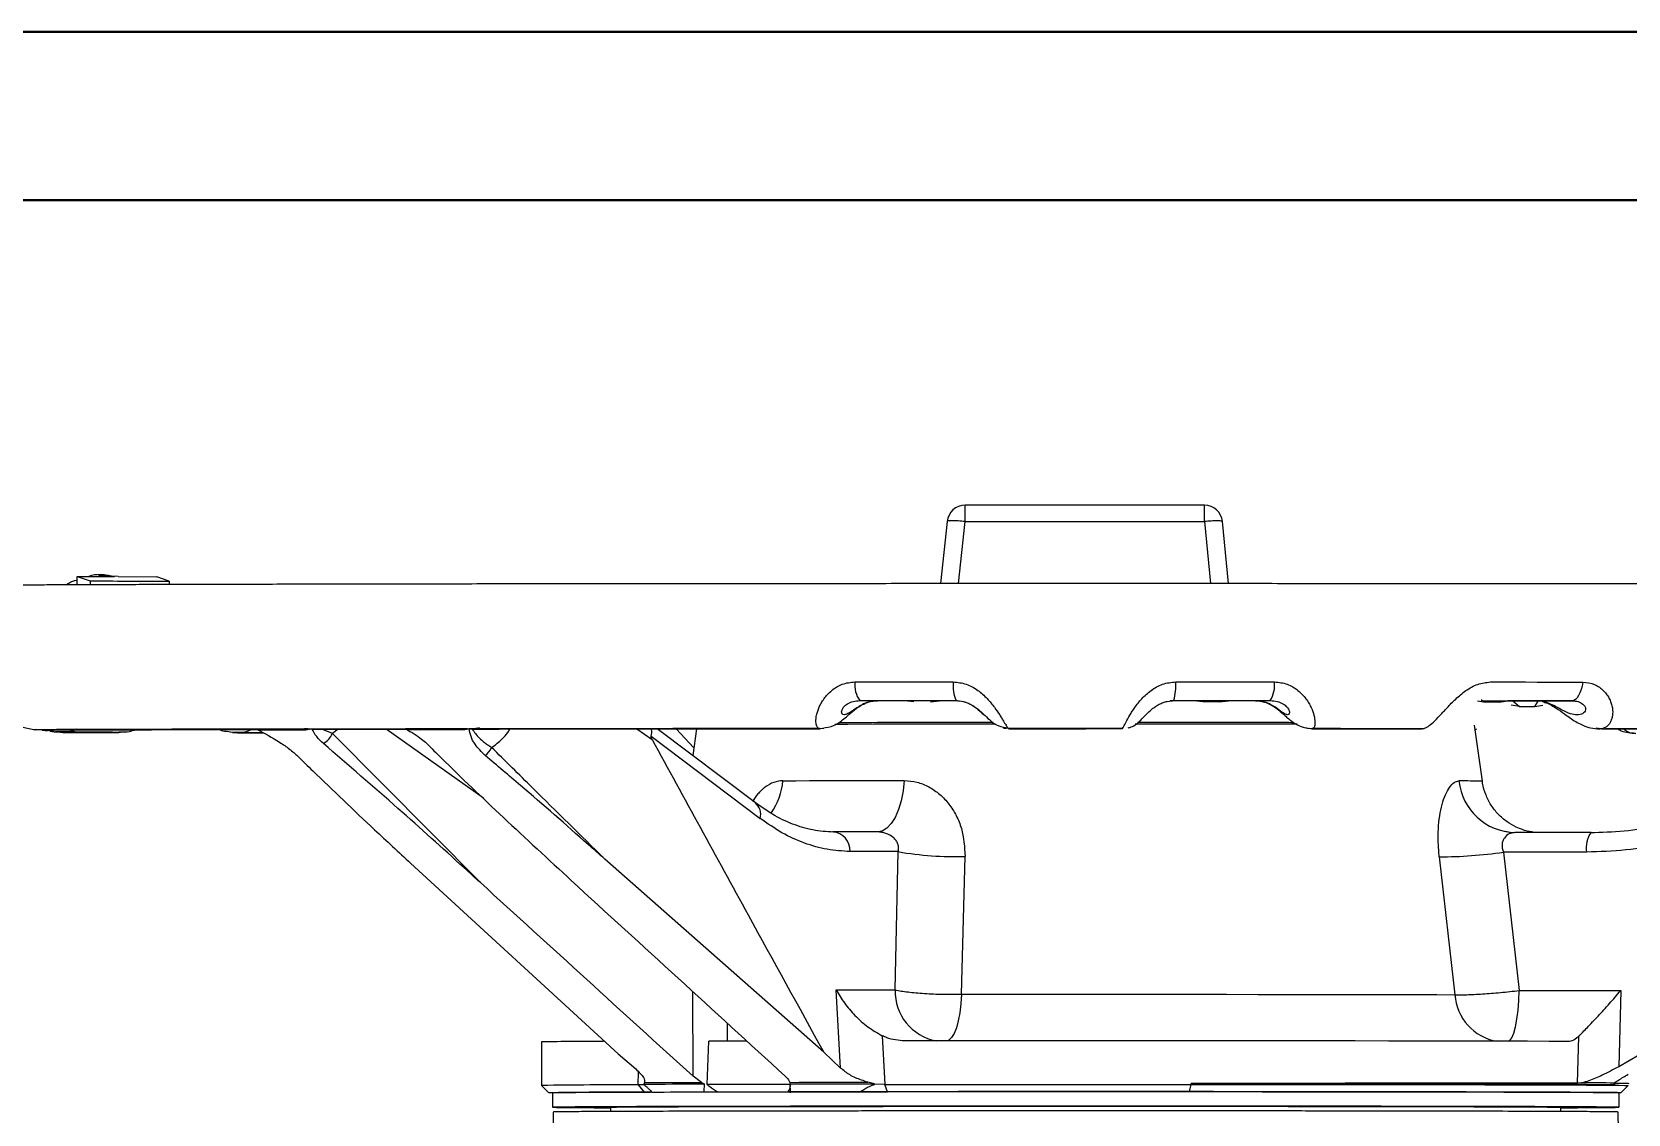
# Model space of a CAD drawing. Header units: millimetres. Extents: x 2223 to 4172, y 741 to 2119.
# Drawn here: x 3426.4 to 3646.4, y 1969.8 to 2119 of the extents above; entities that cross this region are included whole.
import ezdxf

# ---------------------------------------------------------------- set-up
doc = ezdxf.new("R2010")
doc.units = ezdxf.units.MM
doc.layers.add('AM_BOR', color=7, linetype='Continuous', lineweight=50)
doc.layers.add('粗实线', color=7, linetype='Continuous', lineweight=40)

# ---------------------------------------------------------------- blocks, each defined once
blk = doc.blocks.new('rA3')
at = {"layer": '粗实线'}
for p, q in [((753.384, 421.26), (333.384, 421.26)), ((748.384, 416.26), (358.384, 416.26))]:
    blk.add_line(p, q, dxfattribs=at)

msp = doc.modelspace()

# ---------------------------------------------------------------- linework, layer by layer
at = {"color": 7, "linetype": 'Continuous', "lineweight": 25}
for p, q in [((3555.041, 2051.484), (3555.041, 2053.74)), ((3588.016, 2053.74), (3555.041, 2053.74)), ((3588.016, 2051.484), (3588.016, 2053.74)), ((3552.554, 2051.499), (3551.662, 2042.922)), ((3554.15, 2042.922), (3555.041, 2051.484)), ((3555.041, 2051.484), (3588.016, 2051.484)), ((3588.016, 2051.484), (3588.838, 2042.922)), ((3591.326, 2042.922), (3590.504, 2051.479)), ((3432.649, 2043.93), (3434.442, 2043.306)), ((3432.649, 2043.93), (3437.785, 2043.907)), ((3432.649, 2042.753), (3432.649, 2043.93)), ((3438.325, 2043.904), (3435.599, 2044.025)), ((3436.357, 2044.149), (3435.82, 2044.151)), ((3438.325, 2043.904), (3443.654, 2043.884)), ((3445.316, 2043.253), (3443.654, 2043.884)), ((3434.442, 2043.306), (3434.442, 2042.76)), ((3445.316, 2043.253), (3445.316, 2042.793)), ((3540.546, 2026.795), (3553.792, 2026.799)), ((3540.546, 2026.795), (3542.925, 2026.771)), ((3547.99, 2026.617), (3546.751, 2026.768)), ((3550.263, 2026.618), (3551.503, 2026.77)), ((3582.843, 2026.683), (3583.619, 2026.778)), ((3583.795, 2026.8), (3583.256, 2026.776)), ((3583.619, 2026.778), (3583.795, 2026.8)), ((3583.795, 2026.8), (3597.102, 2026.797)), ((3587.805, 2026.619), (3586.56, 2026.771)), ((3590.089, 2026.619), (3587.805, 2026.619)), ((3590.089, 2026.619), (3591.333, 2026.77)), ((3597.102, 2026.797), (3595.105, 2026.773)), ((3626.52, 2026.599), (3625.664, 2026.711)), ((3626.52, 2026.599), (3626.172, 2026.897)), ((3626.218, 2026.781), (3638.679, 2026.77)), ((3628.66, 2026.597), (3626.52, 2026.599)), ((3628.66, 2026.597), (3629.821, 2026.747)), ((3631.426, 2026), (3630.299, 2026.145)), ((3630.546, 2026.747), (3631.426, 2026)), ((3633.543, 2026.002), (3634.016, 2026.733)), ((3633.543, 2026.002), (3634.665, 2026.149)), ((3638.679, 2026.77), (3633.892, 2026.749)), ((3631.426, 2026), (3633.543, 2026.002)), ((3426.669, 2022.818), (3426.864, 2022.789)), ((3426.966, 2022.778), (3426.884, 2022.789)), ((3426.966, 2022.778), (3427.184, 2022.789)), ((3429.139, 2022.532), (3428.563, 2022.658)), ((3428.979, 2022.602), (3429.316, 2022.557)), ((3429.474, 2022.468), (3429.188, 2022.505)), ((3429.387, 2022.478), (3429.188, 2022.505)), ((3429.316, 2022.557), (3429.375, 2022.549)), ((3429.375, 2022.549), (3430.324, 2022.421)), ((3437.605, 2022.438), (3438.404, 2022.478)), ((3438.348, 2022.392), (3439.16, 2022.516)), ((3438.404, 2022.478), (3438.588, 2022.487)), ((3440.245, 2022.681), (3440.898, 2022.781)), ((3453.785, 2022.456), (3453.391, 2022.554)), ((3454.088, 2022.39), (3453.676, 2022.432)), ((3453.779, 2022.422), (3453.676, 2022.432)), ((3454.25, 2022.4), (3454.088, 2022.39)), ((3454.088, 2022.39), (3458.259, 2022.38)), ((3454.668, 2022.399), (3454.25, 2022.4)), ((3454.373, 2022.408), (3454.775, 2022.348)), ((3457.655, 2022.912), (3464.118, 2022.925)), ((3457.655, 2022.912), (3457.911, 2022.776)), ((3457.911, 2022.776), (3464.153, 2022.782)), ((3464.407, 2022.924), (3464.004, 2022.924)), ((3464.118, 2022.925), (3464.153, 2022.782)), ((3464.153, 2022.782), (3464.896, 2022.886)), ((3467.836, 2022.263), (3466.371, 2022.876)), ((3468.619, 2022.845), (3467.836, 2022.263)), ((3488.228, 2001.702), (3467.836, 2022.263)), ((3488.647, 2013.323), (3475.261, 2022.856)), ((3477.925, 2022.892), (3478.008, 2022.885)), ((3478.294, 2022.949), (3485.679, 2022.96)), ((3478.294, 2022.949), (3478.576, 2022.793)), ((3478.576, 2022.793), (3485.672, 2022.797)), ((3485.679, 2022.96), (3485.672, 2022.797)), ((3486.696, 2022.902), (3487.092, 2022.877)), ((3487.607, 2022.982), (3488.124, 2023.087)), ((3509.78, 2022.898), (3511.916, 2021.414)), ((3511.778, 2021.885), (3526.789, 2010.555)), ((3526.133, 2012.699), (3512.618, 2022.901)), ((3517.646, 2020.277), (3515.227, 2022.903)), ((3518.015, 2022.905), (3517.497, 2019.218)), ((3534.876, 2022.948), (3535.555, 2023.002)), ((3534.911, 2022.935), (3535.555, 2023.002)), ((3534.984, 2022.957), (3534.911, 2022.935)), ((3560.314, 2023.01), (3560.684, 2022.979)), ((3561.032, 2022.939), (3560.314, 2023.01)), ((3560.625, 2023.068), (3560.769, 2023.024)), ((3602.219, 2023.004), (3602.958, 2022.939)), ((3602.477, 2022.981), (3602.867, 2022.918)), ((3602.923, 2022.928), (3602.877, 2022.947)), ((3618.114, 2022.918), (3618.321, 2022.939)), ((3626.327, 2015.672), (3625.237, 2023.43)), ((3625.33, 2022.768), (3625.543, 2022.904)), ((3642.006, 2022.975), (3642.728, 2022.905)), ((3642.634, 2022.895), (3642.006, 2022.975)), ((3642.634, 2022.895), (3642.465, 2022.931)), ((3642.969, 2022.895), (3642.634, 2022.895)), ((3542.932, 2008.682), (3536.818, 2008.701)), ((3543.536, 2008.663), (3543.53, 2008.629)), ((3543.558, 2008.798), (3543.542, 2008.699)), ((3630.413, 2008.557), (3629.476, 2008.727)), ((3630.802, 2008.607), (3630.421, 2008.509)), ((3641.309, 2008.612), (3630.798, 2008.607)), ((3478.62, 2004.364), (3507.199, 1978.107)), ((3535.553, 1978.32), (3505.371, 2004.939)), ((3545.831, 2005.968), (3539.185, 2005.988)), ((3545.393, 1986.894), (3545.831, 2005.968)), ((3554.559, 1986.297), (3555.039, 2005.311)), ((3620.394, 2005.256), (3622.551, 1986.24)), ((3640.691, 2005.902), (3629.262, 2005.897)), ((3629.262, 2005.897), (3631.403, 1986.821)), ((3517.543, 1974.989), (3517.512, 1986.65)), ((3537.26, 1986.919), (3545.393, 1986.894)), ((3537.881, 1976.131), (3537.26, 1986.919)), ((3631.403, 1986.821), (3645.393, 1986.828)), ((3645.393, 1986.828), (3645.117, 1976.316)), ((3522.288, 1979.838), (3522.279, 1982.29)), ((3543.619, 1980.581), (3543.983, 1973.87)), ((3639.457, 1974.022), (3639.618, 1980.499)), ((3496.663, 1979.721), (3496.663, 1973.721)), ((3507.199, 1978.107), (3509.642, 1975.997)), ((3519.479, 1973.836), (3519.717, 1979.837)), ((3537.881, 1976.131), (3535.553, 1978.32)), ((3649.435, 1978.77), (3645.117, 1976.316)), ((3509.981, 1973.812), (3510.039, 1975.554)), ((3496.663, 1973.721), (3497.663, 1972.721)), ((3509.981, 1973.812), (3510.803, 1972.811)), ((3510.76, 1973.919), (3510.758, 1973.84)), ((3510.872, 1974.118), (3510.76, 1973.919)), ((3518.719, 1974.137), (3517.543, 1974.989)), ((3518.719, 1974.137), (3519.082, 1973.94)), ((3519.082, 1973.94), (3519.045, 1972.836)), ((3530.863, 1974.157), (3530.919, 1973.96)), ((3530.963, 1972.856), (3530.919, 1973.96)), ((3542.565, 1973.973), (3541.634, 1974.169)), ((3542.57, 1973.887), (3542.565, 1973.973)), ((3543.983, 1973.87), (3542.57, 1973.887)), ((3544.352, 1972.868), (3543.983, 1973.87)), ((3585.985, 1972.876), (3586.181, 1973.878)), ((3586.181, 1973.878), (3586.181, 1973.981)), ((3640.015, 1974.087), (3639.457, 1974.022)), ((3644.496, 1974.06), (3644.409, 1974)), ((3645.414, 1972.72), (3646.414, 1973.72)), ((3498.163, 1972.721), (3498.163, 1970.721)), ((3510.803, 1972.811), (3511.658, 1972.815)), ((3511.821, 1972.818), (3511.859, 1972.819)), ((3530.979, 1972.705), (3530.973, 1972.843)), ((3645.163, 1970.72), (3645.163, 1972.72)), ((3498.263, 1970.062), (3497.741, 1930.226)), ((3506.163, 1970.733), (3506.163, 1970.132)), ((3637.163, 1970.132), (3637.163, 1970.733)), ((3645.434, 1941.697), (3645.063, 1970.062))]:
    msp.add_line(p, q, dxfattribs=at)
at = {"color": 7, "linetype": 'Continuous', "lineweight": 25, "flags": 128}
for points in [[(3539.845, 2029.379), (3541.528, 2029.38), (3543.215, 2029.38), (3544.904, 2029.381), (3546.597, 2029.381), (3548.291, 2029.382), (3549.988, 2029.382), (3551.688, 2029.383), (3553.389, 2029.383)], [(3584.069, 2029.384), (3585.776, 2029.384), (3587.481, 2029.384), (3589.185, 2029.383), (3590.887, 2029.383), (3592.588, 2029.382), (3594.286, 2029.382), (3595.982, 2029.381), (3597.675, 2029.381)], [(3627.447, 2029.365), (3629.061, 2029.364), (3630.67, 2029.362), (3632.272, 2029.361), (3633.868, 2029.36), (3635.458, 2029.358), (3637.041, 2029.357), (3638.618, 2029.355), (3640.188, 2029.354)], [(3640.188, 2029.354), (3640.085, 2028.808), (3639.949, 2028.306), (3639.785, 2027.861), (3639.595, 2027.481), (3639.385, 2027.177), (3639.159, 2026.953), (3638.921, 2026.817), (3638.679, 2026.77)], [(3551.503, 2026.77), (3550.908, 2026.769), (3550.313, 2026.769), (3549.719, 2026.769), (3549.125, 2026.769), (3548.531, 2026.769), (3547.937, 2026.769), (3547.344, 2026.768), (3546.751, 2026.768)], [(3591.333, 2026.77), (3590.737, 2026.77), (3590.141, 2026.77), (3589.545, 2026.77), (3588.949, 2026.77), (3588.352, 2026.77), (3587.755, 2026.77), (3587.157, 2026.771), (3586.56, 2026.771)], [(3559.214, 2023.542), (3558.395, 2023.541), (3554.208, 2023.538), (3550.138, 2023.535), (3546.211, 2023.531), (3542.453, 2023.526), (3538.89, 2023.521), (3537.061, 2023.518)], [(3600.823, 2023.526), (3600.381, 2023.527), (3596.599, 2023.531), (3592.651, 2023.535), (3588.563, 2023.539), (3584.363, 2023.541), (3580.079, 2023.543), (3578.48, 2023.544)], [(3529.928, 2015.748), (3531.715, 2015.753), (3533.599, 2015.757), (3535.575, 2015.761), (3537.638, 2015.764), (3539.783, 2015.768), (3542.006, 2015.771), (3544.3, 2015.774), (3546.661, 2015.777)], [(3546.661, 2015.777), (3546.508, 2014.34), (3546.24, 2012.987), (3545.866, 2011.759), (3545.398, 2010.698), (3544.851, 2009.835), (3544.243, 2009.199), (3543.592, 2008.811), (3542.92, 2008.682)], [(3629.947, 1979.821), (3630.1, 1979.921), (3630.391, 1980.313), (3630.661, 1980.953), (3630.9, 1981.818), (3631.101, 1982.878), (3631.254, 1984.094), (3631.357, 1985.425), (3631.403, 1986.821)], [(3554.559, 1986.297), (3554.471, 1984.993), (3554.316, 1983.764), (3554.1, 1982.65), (3553.83, 1981.686), (3553.514, 1980.903), (3553.163, 1980.326), (3552.787, 1979.973), (3552.561, 1979.876)], [(3554.559, 1986.297), (3559.046, 1986.3), (3563.611, 1986.301), (3568.226, 1986.302), (3572.863, 1986.303), (3577.492, 1986.302), (3582.084, 1986.301), (3586.612, 1986.298), (3591.048, 1986.295), (3595.362, 1986.292), (3599.529, 1986.287), (3603.523, 1986.282), (3607.319, 1986.277), (3610.893, 1986.27), (3614.223, 1986.263), (3617.289, 1986.256), (3620.071, 1986.248), (3622.551, 1986.24)], [(3524.861, 1979.846), (3523.625, 1979.844), (3522.295, 1979.842), (3520.992, 1979.839), (3519.717, 1979.837)], [(3638.164, 1979.794), (3635.517, 1979.804), (3632.544, 1979.814), (3629.261, 1979.823), (3625.683, 1979.832), (3621.83, 1979.84), (3617.72, 1979.847), (3613.375, 1979.854), (3608.817, 1979.86), (3604.07, 1979.865), (3599.156, 1979.87), (3594.103, 1979.874), (3588.935, 1979.877), (3583.678, 1979.879), (3578.361, 1979.88), (3573.009, 1979.881), (3567.65, 1979.881), (3562.312, 1979.88), (3557.021, 1979.878), (3551.805, 1979.875), (3546.691, 1979.872)], [(3510.76, 1973.919), (3511.711, 1973.922), (3512.688, 1973.925), (3513.692, 1973.927), (3514.72, 1973.93), (3515.774, 1973.933), (3516.853, 1973.935), (3517.955, 1973.937), (3519.082, 1973.94)], [(3510.872, 1974.118), (3511.774, 1974.12), (3512.7, 1974.123), (3513.649, 1974.125), (3514.62, 1974.128), (3515.613, 1974.13), (3516.627, 1974.132), (3517.663, 1974.135), (3518.719, 1974.137)], [(3530.927, 1973.856), (3529.402, 1973.853), (3527.902, 1973.851), (3526.428, 1973.849), (3524.981, 1973.846), (3523.562, 1973.844), (3522.171, 1973.841), (3520.81, 1973.839), (3519.479, 1973.836)], [(3530.863, 1974.157), (3532.157, 1974.159), (3533.468, 1974.161), (3534.793, 1974.162), (3536.134, 1974.164), (3537.489, 1974.165), (3538.858, 1974.167), (3540.24, 1974.168), (3541.634, 1974.169)], [(3530.919, 1973.96), (3532.314, 1973.962), (3533.728, 1973.963), (3535.16, 1973.965), (3536.609, 1973.967), (3538.075, 1973.968), (3539.557, 1973.97), (3541.054, 1973.971), (3542.565, 1973.973)], [(3543.983, 1973.87), (3549.04, 1973.874), (3554.214, 1973.877), (3559.477, 1973.879), (3564.802, 1973.88), (3570.163, 1973.881), (3575.531, 1973.881), (3580.88, 1973.88), (3586.181, 1973.878)], [(3586.181, 1973.981), (3591.287, 1973.979), (3596.294, 1973.975), (3601.18, 1973.971), (3605.92, 1973.966), (3610.49, 1973.961), (3614.87, 1973.955), (3619.036, 1973.948), (3622.969, 1973.94), (3626.651, 1973.932), (3630.061, 1973.924), (3633.185, 1973.915), (3636.007, 1973.905), (3638.513, 1973.895), (3640.691, 1973.885), (3642.529, 1973.875), (3644.02, 1973.864), (3644.653, 1973.858)], [(3586.181, 1973.878), (3591.287, 1973.875), (3596.294, 1973.872), (3601.18, 1973.868), (3605.92, 1973.863), (3610.49, 1973.857), (3614.87, 1973.851), (3619.036, 1973.844), (3622.969, 1973.837), (3626.651, 1973.829), (3630.061, 1973.82), (3633.185, 1973.811), (3636.007, 1973.802), (3638.513, 1973.792), (3640.691, 1973.782), (3642.529, 1973.771), (3644.02, 1973.76), (3645.156, 1973.749), (3645.932, 1973.738), (3646.343, 1973.727), (3646.414, 1973.72)], [(3498.163, 1972.703), (3498.13, 1972.703), (3497.724, 1972.715), (3497.699, 1972.726), (3498.054, 1972.737), (3498.789, 1972.749), (3499.898, 1972.76), (3501.376, 1972.771), (3503.216, 1972.781), (3505.409, 1972.792), (3507.942, 1972.801), (3510.803, 1972.811)], [(3511.859, 1972.819), (3512.693, 1972.821), (3513.546, 1972.824), (3514.418, 1972.826), (3515.308, 1972.828), (3516.216, 1972.83), (3517.141, 1972.832), (3518.084, 1972.834), (3519.045, 1972.836)], [(3520.931, 1972.836), (3522.067, 1972.838), (3523.225, 1972.841), (3524.404, 1972.843), (3525.603, 1972.845), (3526.823, 1972.847), (3528.062, 1972.849), (3529.32, 1972.851), (3530.596, 1972.853)], [(3645.163, 1972.72), (3645.152, 1972.723), (3644.89, 1972.734), (3644.278, 1972.745), (3643.32, 1972.755), (3642.021, 1972.766), (3640.387, 1972.776), (3638.425, 1972.786), (3636.145, 1972.796), (3633.558, 1972.805), (3630.675, 1972.814), (3627.512, 1972.823), (3624.082, 1972.831), (3620.403, 1972.838), (3616.491, 1972.845), (3612.366, 1972.851), (3608.046, 1972.857), (3603.554, 1972.862), (3598.909, 1972.866), (3594.134, 1972.87), (3589.253, 1972.873), (3584.287, 1972.875), (3579.262, 1972.877), (3574.2, 1972.878), (3569.126, 1972.878), (3564.064, 1972.877), (3559.039, 1972.876), (3554.073, 1972.873), (3549.192, 1972.87), (3544.417, 1972.867), (3539.773, 1972.862), (3535.28, 1972.857), (3530.961, 1972.852), (3530.709, 1972.851)], [(3530.963, 1972.856), (3532.129, 1972.858), (3533.308, 1972.859), (3534.5, 1972.861), (3535.705, 1972.862), (3536.921, 1972.864), (3538.149, 1972.865), (3539.388, 1972.866), (3540.637, 1972.867)], [(3544.352, 1972.868), (3549.342, 1972.872), (3554.446, 1972.875), (3559.638, 1972.877), (3564.893, 1972.878), (3570.182, 1972.879), (3575.478, 1972.879), (3580.755, 1972.878), (3585.985, 1972.876)], [(3585.985, 1972.876), (3591.023, 1972.873), (3595.963, 1972.87), (3600.784, 1972.866), (3605.46, 1972.861), (3609.97, 1972.856), (3614.291, 1972.849), (3618.402, 1972.843), (3622.282, 1972.835), (3625.914, 1972.827), (3629.28, 1972.819), (3632.362, 1972.81), (3635.146, 1972.801), (3637.618, 1972.791), (3639.767, 1972.781), (3641.581, 1972.771), (3643.052, 1972.76), (3644.173, 1972.749), (3644.938, 1972.738), (3645.344, 1972.727), (3645.388, 1972.716), (3645.163, 1972.707)], [(3637.163, 1970.649), (3637.324, 1970.65), (3639.446, 1970.66), (3641.245, 1970.67), (3642.713, 1970.68), (3643.842, 1970.691), (3644.627, 1970.701), (3645.065, 1970.712), (3645.152, 1970.723), (3644.89, 1970.734), (3644.278, 1970.745), (3643.32, 1970.755), (3642.021, 1970.766), (3640.387, 1970.776), (3638.425, 1970.786), (3636.145, 1970.796), (3633.558, 1970.805), (3630.675, 1970.814), (3627.512, 1970.823), (3624.082, 1970.831), (3620.403, 1970.838), (3616.491, 1970.845), (3612.366, 1970.851), (3608.046, 1970.857), (3603.554, 1970.862), (3598.909, 1970.866), (3594.134, 1970.87), (3589.253, 1970.873), (3584.287, 1970.875), (3579.262, 1970.877), (3574.2, 1970.878), (3569.126, 1970.878), (3564.064, 1970.877), (3559.039, 1970.876), (3554.073, 1970.873), (3549.192, 1970.87), (3544.417, 1970.867), (3539.773, 1970.862), (3535.28, 1970.857), (3530.961, 1970.852), (3526.835, 1970.845), (3522.924, 1970.839), (3519.244, 1970.831), (3515.815, 1970.823), (3512.651, 1970.815), (3509.769, 1970.806), (3507.181, 1970.796), (3504.901, 1970.787), (3502.939, 1970.777), (3501.305, 1970.767), (3500.006, 1970.756), (3499.048, 1970.745), (3498.437, 1970.735), (3498.174, 1970.724), (3498.262, 1970.713), (3498.699, 1970.702), (3499.484, 1970.691), (3500.613, 1970.681), (3502.081, 1970.67), (3503.88, 1970.66), (3506.002, 1970.65), (3506.163, 1970.65)], [(3506.163, 1970.709), (3505.957, 1970.716), (3505.957, 1970.726), (3506.308, 1970.736), (3507.007, 1970.747), (3508.051, 1970.757), (3509.435, 1970.766), (3511.15, 1970.776), (3513.189, 1970.785), (3515.539, 1970.794), (3518.189, 1970.803), (3521.125, 1970.811), (3524.329, 1970.819), (3527.787, 1970.826), (3531.478, 1970.832), (3535.384, 1970.838), (3539.484, 1970.843), (3543.755, 1970.848), (3548.175, 1970.852), (3552.721, 1970.855), (3557.367, 1970.858), (3562.09, 1970.86), (3566.864, 1970.861), (3571.663, 1970.861), (3576.463, 1970.861), (3581.236, 1970.86), (3585.959, 1970.858), (3590.606, 1970.855), (3595.151, 1970.852), (3599.571, 1970.848), (3603.842, 1970.843), (3607.942, 1970.838), (3611.848, 1970.832), (3615.539, 1970.825), (3618.997, 1970.818), (3622.202, 1970.81), (3625.137, 1970.802), (3627.787, 1970.794), (3630.137, 1970.785), (3632.176, 1970.775), (3633.892, 1970.766), (3635.275, 1970.756), (3636.319, 1970.746), (3637.019, 1970.736), (3637.369, 1970.725), (3637.369, 1970.715), (3637.163, 1970.708)]]:
    msp.add_lwpolyline(points, dxfattribs=at)
at = {"color": 7, "linetype": 'Continuous', "lineweight": 25}
for centre, radius, start, end in [((3555.041, 2051.24), 2.5, 89.99963, 174.0622), ((3588.016, 2051.24), 2.5, 5.48335, 89.99975), ((3543.371, 2028.948), 3.552, 173.03617, 217.31461), ((3558.83, 2028.907), 5.461, 174.99942, 202.70803), ((3576.328, 2028.896), 7.756, 344.31989, 3.60709), ((3593.605, 2028.928), 4.095, 328.64341, 6.35188), ((3465.098, 2023.464), 2.99, 299.82941, 336.32535), ((3487.038, 2021.544), 2.995, 308.67298, 336.20635), ((3520.571, 2016.62), 9.398, 325.32743, 354.67802), ((3623.657, 1929.332), 86.382, 88.22863, 90.36633), ((3631, 2016.543), 7.939, 186.01237, 268.57478), ((3524.825, 2011.127), 2.046, 343.7516, 50.24879), ((3536.554, 2006.081), 2.633, 357.9869, 84.42865), ((3644.238, 2006.517), 3.6, 144.41671, 189.84152), ((3553.54, 2049.218), 43.932, 259.89257, 271.95432), ((3620.358, 2067.424), 62.168, 270.03279, 278.23411), ((3552.317, 1986.691), 6.927, 178.32202, 259.40651), ((3629.493, 1986.687), 6.956, 183.69146, 260.57483), ((3503.737, 1657.789), 322.01, 89.73693, 91.25872), ((3508.458, 1223.188), 750.625, 89.883813, 90.900378), ((3634.614, 725.544), 1248.554, 89.54649, 89.75213), ((3509.848, 1240.437), 732.377, 89.853938, 90.914175)]:
    msp.add_arc(centre, radius, start, end, dxfattribs=at)
for points in [[(3555.041, 2051.484), (3554.717, 2051.514), (3554.069, 2051.574), (3553.251, 2051.602), (3552.674, 2051.582), (3552.594, 2051.526), (3552.554, 2051.499)], [(3590.504, 2051.479), (3590.464, 2051.507), (3590.385, 2051.563), (3589.808, 2051.588), (3588.988, 2051.566), (3588.34, 2051.511), (3588.016, 2051.484)]]:
    msp.add_open_spline(points, degree=3, dxfattribs=at)
for points, knots in [([(3434.208, 2043.923), (3434.363, 2043.979), (3435.513, 2044.398), (3436.731, 2044.134), (3437.785, 2043.907)], [0, 0, 0, 0, 0.1344178, 1, 1, 1, 1]), ([(3571.664, 2042.924), (3569.265, 2042.924), (3565.884, 2042.924), (3560.881, 2042.924), (3556.59, 2042.923), (3551.485, 2042.922), (3546.143, 2042.92), (3540.577, 2042.918), (3534.875, 2042.916), (3529.09, 2042.913), (3523.265, 2042.909), (3517.435, 2042.905), (3511.628, 2042.9), (3505.869, 2042.895), (3500.178, 2042.889), (3494.573, 2042.883), (3489.073, 2042.876), (3483.691, 2042.869), (3478.442, 2042.861), (3473.338, 2042.853), (3468.39, 2042.845), (3463.611, 2042.836), (3459.008, 2042.826), (3454.591, 2042.817), (3450.369, 2042.807), (3446.349, 2042.796), (3442.538, 2042.786), (3438.94, 2042.775), (3435.562, 2042.764), (3432.407, 2042.753), (3429.479, 2042.741), (3426.78, 2042.73), (3424.312, 2042.718), (3422.072, 2042.706), (3420.067, 2042.695), (3418.342, 2042.683), (3417.379, 2042.676), (3416.933, 2042.673)], [0, 0, 0, 0, 0.0344071, 0.0485109, 0.0718894, 0.0961605, 0.1221805, 0.149305, 0.1772714, 0.2058697, 0.2349502, 0.2644009, 0.2941371, 0.3240924, 0.3542143, 0.3844599, 0.4147936, 0.445185, 0.4756078, 0.5060385, 0.5364555, 0.5668389, 0.5971695, 0.6274283, 0.6575964, 0.6876542, 0.7175815, 0.7473561, 0.7769545, 0.8063502, 0.8355137, 0.8644114, 0.8930048, 0.921249, 0.9490912, 0.9764687, 1, 1, 1, 1]), ([(3431.179, 2042.748), (3431.282, 2042.84), (3431.704, 2043.222), (3432.242, 2043.322), (3432.649, 2043.398)], [0, 0, 0, 0, 0.2430477, 1, 1, 1, 1]), ([(3434.442, 2043.306), (3436.1, 2043.297), (3439.421, 2043.28), (3443.348, 2043.262), (3445.316, 2043.253)], [0, 0, 0, 0, 0.498853, 1, 1, 1, 1]), ([(3733.137, 2022.643), (3733.192, 2022.649), (3733.333, 2022.664), (3733.715, 2022.721), (3734.283, 2022.834), (3735.004, 2023.027), (3735.917, 2023.354), (3737.042, 2023.901), (3738.3, 2024.749), (3739.528, 2025.911), (3740.579, 2027.327), (3741.372, 2028.922), (3741.872, 2030.636), (3742.06, 2032.412), (3741.931, 2034.194), (3741.489, 2035.926), (3740.747, 2037.551), (3739.73, 2039.019), (3738.47, 2040.283), (3737.105, 2041.235), (3735.846, 2041.842), (3734.849, 2042.183), (3734.092, 2042.371), (3733.51, 2042.474), (3733.066, 2042.531), (3732.698, 2042.564), (3732.284, 2042.589), (3731.894, 2042.602), (3731.305, 2042.616), (3730.52, 2042.629), (3729.587, 2042.641), (3728.401, 2042.654), (3727.017, 2042.666), (3725.354, 2042.679), (3723.42, 2042.692), (3721.217, 2042.705), (3718.751, 2042.718), (3716.025, 2042.73), (3713.045, 2042.743), (3709.816, 2042.755), (3706.344, 2042.767), (3702.636, 2042.779), (3698.697, 2042.79), (3694.536, 2042.801), (3690.159, 2042.812), (3685.575, 2042.822), (3680.791, 2042.832), (3675.818, 2042.842), (3670.663, 2042.851), (3665.336, 2042.86), (3659.848, 2042.868), (3654.209, 2042.875), (3648.43, 2042.882), (3642.523, 2042.889), (3636.499, 2042.895), (3630.374, 2042.9), (3624.162, 2042.905), (3617.882, 2042.91), (3611.557, 2042.914), (3605.224, 2042.917), (3598.948, 2042.919), (3592.897, 2042.921), (3587.452, 2042.923), (3582.676, 2042.924), (3577.547, 2042.924), (3573.911, 2042.924), (3571.664, 2042.924)], [0, 0, 0, 0, 0.0017465, 0.0044658, 0.0070078, 0.0098268, 0.0132699, 0.01777, 0.0233681, 0.0295284, 0.0358372, 0.0421771, 0.0485239, 0.0548725, 0.0612218, 0.0675716, 0.0739223, 0.080274, 0.0866264, 0.0929737, 0.0980915, 0.1017275, 0.1047111, 0.1075398, 0.110673, 0.1150505, 0.1222946, 0.1411051, 0.1636746, 0.1818588, 0.204115, 0.2240384, 0.2453355, 0.2673737, 0.2899055, 0.3127692, 0.3358643, 0.359126, 0.3825109, 0.405989, 0.4295389, 0.4531449, 0.4767954, 0.5004811, 0.5241948, 0.5479305, 0.5716831, 0.5954484, 0.619222, 0.6430003, 0.666779, 0.690554, 0.7143201, 0.7380713, 0.7617997, 0.7854945, 0.8091398, 0.8327115, 0.8561692, 0.8794397, 0.9023738, 0.9246109, 0.9449865, 0.9610624, 0.975932, 1, 1, 1, 1]), ([(3416.426, 2029.17), (3416.69, 2029.107), (3417.22, 2028.981), (3418.232, 2028.081), (3419.176, 2027.145), (3420.007, 2026.356), (3420.866, 2025.589), (3421.803, 2024.857), (3422.803, 2024.21), (3423.845, 2023.642), (3425.207, 2023.074), (3426.302, 2022.886), (3426.864, 2022.789)], [0, 0, 0, 0, 0.1245352, 0.2497123, 0.3746683, 0.4358121, 0.4997348, 0.6193036, 0.6831306, 0.7499247, 0.8713728, 1, 1, 1, 1]), ([(3534.876, 2022.948), (3534.769, 2023.032), (3534.563, 2023.195), (3534.445, 2023.855), (3534.513, 2024.612), (3534.706, 2025.326), (3534.917, 2025.886), (3535.207, 2026.47), (3535.721, 2027.277), (3536.601, 2028.24), (3538.059, 2029.177), (3539.25, 2029.312), (3539.845, 2029.379)], [0, 0, 0, 0, 0.12824094, 0.2497124, 0.38013368, 0.44117675, 0.49972094, 0.5635671, 0.62460086, 0.74964368, 0.87499954, 1, 1, 1, 1]), ([(3553.389, 2029.383), (3553.999, 2029.317), (3555.221, 2029.183), (3556.559, 2028.4), (3557.475, 2027.669), (3558.081, 2027.078), (3558.621, 2026.467), (3559.229, 2025.685), (3559.724, 2024.945), (3560.123, 2024.299), (3560.459, 2023.737), (3560.789, 2023.19), (3560.937, 2023.033), (3561.013, 2022.952)], [0, 0, 0, 0, 0.1245194, 0.2495841, 0.3108218, 0.3749069, 0.4359753, 0.4998788, 0.6193777, 0.6832429, 0.7501183, 0.8717113, 1, 1, 1, 1]), ([(3576.724, 2022.95), (3576.778, 2023.029), (3576.883, 2023.182), (3577.216, 2023.833), (3577.622, 2024.589), (3578.057, 2025.303), (3578.432, 2025.865), (3578.87, 2026.452), (3579.562, 2027.263), (3580.619, 2028.234), (3582.223, 2029.181), (3583.454, 2029.316), (3584.069, 2029.384)], [0, 0, 0, 0, 0.12815128, 0.24968425, 0.38014414, 0.44118834, 0.49971966, 0.56356941, 0.62458975, 0.74964254, 0.87500653, 1, 1, 1, 1]), ([(3597.675, 2029.381), (3598.279, 2029.316), (3599.181, 2029.218), (3600.226, 2028.691), (3600.919, 2028.209), (3601.522, 2027.645), (3602.018, 2027.051), (3602.426, 2026.435), (3602.837, 2025.65), (3603.097, 2024.907), (3603.229, 2024.262), (3603.279, 2023.703), (3603.222, 2023.163), (3603.048, 2023.015), (3602.958, 2022.94)], [0, 0, 0, 0, 0.1244726, 0.1859089, 0.2498878, 0.3111053, 0.3751889, 0.4362181, 0.5000981, 0.6195311, 0.6833816, 0.7502528, 0.8718565, 1, 1, 1, 1]), ([(3618.183, 2022.929), (3618.395, 2023.003), (3618.808, 2023.147), (3619.578, 2023.79), (3620.303, 2024.542), (3620.956, 2025.257), (3621.473, 2025.82), (3622.032, 2026.409), (3622.859, 2027.225), (3624.024, 2028.204), (3625.668, 2029.16), (3626.854, 2029.296), (3627.447, 2029.365)], [0, 0, 0, 0, 0.1280635, 0.2496605, 0.3801541, 0.4411983, 0.4997165, 0.5635714, 0.6245804, 0.7496419, 0.8750131, 1, 1, 1, 1]), ([(3640.188, 2029.354), (3640.744, 2029.288), (3641.573, 2029.188), (3642.48, 2028.655), (3643.056, 2028.168), (3643.526, 2027.6), (3643.876, 2027.002), (3644.121, 2026.382), (3644.303, 2025.593), (3644.305, 2024.849), (3644.156, 2024.205), (3643.911, 2023.649), (3643.466, 2023.115), (3642.978, 2022.976), (3642.728, 2022.905)], [0, 0, 0, 0, 0.1244778, 0.1858957, 0.249876, 0.3110978, 0.3752041, 0.4362225, 0.5001072, 0.6195243, 0.6833849, 0.7502763, 0.8719414, 1, 1, 1, 1]), ([(3535.395, 2023.002), (3535.924, 2023.083), (3537.064, 2023.259), (3538.161, 2024.126), (3539.074, 2024.923), (3539.852, 2025.596), (3540.702, 2026.154), (3541.423, 2026.5), (3542.193, 2026.733), (3542.699, 2026.758), (3542.961, 2026.771)], [0, 0, 0, 0, 0.1857217, 0.4006953, 0.525066, 0.6801172, 0.7583564, 0.8357456, 0.9152422, 1, 1, 1, 1]), ([(3542.925, 2026.771), (3542.599, 2026.748), (3541.947, 2026.701), (3541.017, 2026.347), (3540.244, 2025.905), (3539.476, 2025.371), (3538.856, 2024.948), (3538.351, 2024.797), (3538.025, 2024.959), (3537.972, 2025.388), (3538.277, 2025.921), (3538.792, 2026.364), (3539.582, 2026.723), (3540.225, 2026.771), (3540.546, 2026.795)], [0, 0, 0, 0, 0.0625989, 0.1249043, 0.1872263, 0.2496807, 0.3746119, 0.4998044, 0.6249986, 0.7497987, 0.8151711, 0.8749227, 0.9374287, 1, 1, 1, 1]), ([(3546.751, 2026.768), (3546.061, 2026.768), (3544.681, 2026.769), (3543.51, 2026.771), (3542.925, 2026.771)], [0, 0, 0, 0, 0.500015, 1, 1, 1, 1]), ([(3553.999, 2026.773), (3553.772, 2026.773), (3553.089, 2026.771), (3552.139, 2026.77), (3551.503, 2026.77)], [0, 0, 0, 0, 0.33151063, 1, 1, 1, 1]), ([(3553.792, 2026.799), (3554.12, 2026.775), (3554.777, 2026.728), (3555.679, 2026.369), (3556.384, 2025.926), (3557.016, 2025.397), (3557.428, 2024.971), (3557.564, 2024.909), (3557.626, 2024.88)], [0, 0, 0, 0, 0.1298177, 0.2599092, 0.3835834, 0.5188926, 0.7778114, 1, 1, 1, 1]), ([(3554.694, 2026.697), (3554.969, 2026.615), (3555.533, 2026.447), (3556.346, 2025.973), (3557.109, 2025.371), (3558.124, 2024.426), (3559.173, 2023.365), (3560.193, 2023.156), (3560.625, 2023.068)], [0, 0, 0, 0, 0.099024, 0.2022508, 0.3197532, 0.4562471, 0.7696172, 1, 1, 1, 1]), ([(3577.527, 2023.042), (3577.664, 2023.079), (3578.397, 2023.272), (3579.039, 2023.895), (3579.93, 2024.821), (3580.618, 2025.499), (3581.273, 2025.99), (3581.783, 2026.294), (3582.32, 2026.538), (3582.682, 2026.64), (3582.865, 2026.691)], [0, 0, 0, 0, 0.0714083, 0.3809344, 0.5556887, 0.7203323, 0.7949508, 0.8649836, 0.932048, 1, 1, 1, 1]), ([(3586.56, 2026.771), (3585.924, 2026.771), (3584.653, 2026.773), (3583.722, 2026.775), (3583.256, 2026.776)], [0, 0, 0, 0, 0.5000497, 1, 1, 1, 1]), ([(3595.105, 2026.773), (3594.533, 2026.772), (3593.39, 2026.77), (3592.019, 2026.77), (3591.333, 2026.77)], [0, 0, 0, 0, 0.4999263, 1, 1, 1, 1]), ([(3595.06, 2026.773), (3595.347, 2026.758), (3595.896, 2026.73), (3596.714, 2026.466), (3597.437, 2026.096), (3598.197, 2025.566), (3598.796, 2025.036), (3599.532, 2024.348), (3600.474, 2023.616), (3601.519, 2023.095), (3602.101, 2023.03), (3602.339, 2023.004)], [0, 0, 0, 0, 0.093408, 0.1791879, 0.26097, 0.3408111, 0.4814037, 0.5675837, 0.7643431, 0.9034002, 1, 1, 1, 1]), ([(3597.102, 2026.797), (3597.425, 2026.773), (3598.073, 2026.725), (3598.881, 2026.365), (3599.42, 2025.923), (3599.765, 2025.39), (3599.768, 2024.961), (3599.51, 2024.799), (3599.071, 2024.95), (3598.503, 2025.373), (3597.768, 2025.907), (3597.011, 2026.348), (3596.086, 2026.702), (3595.432, 2026.749), (3595.105, 2026.773)], [0, 0, 0, 0, 0.0625764, 0.1252848, 0.1848998, 0.2501233, 0.3749307, 0.5001323, 0.6253324, 0.7502715, 0.8127295, 0.8750555, 0.937394, 1, 1, 1, 1]), ([(3633.892, 2026.749), (3633.235, 2026.748), (3631.921, 2026.747), (3630.521, 2026.747), (3629.821, 2026.747)], [0, 0, 0, 0, 0.4999268, 1, 1, 1, 1]), ([(3638.679, 2026.77), (3638.975, 2026.746), (3639.569, 2026.698), (3640.228, 2026.338), (3640.564, 2025.895), (3640.596, 2025.363), (3640.18, 2024.934), (3639.427, 2024.772), (3638.508, 2024.923), (3637.57, 2025.347), (3636.612, 2025.881), (3635.758, 2026.323), (3634.82, 2026.678), (3634.202, 2026.725), (3633.892, 2026.749)], [0, 0, 0, 0, 0.0625764, 0.1252848, 0.1848997, 0.2501233, 0.3749307, 0.5001323, 0.6253324, 0.7502715, 0.8127295, 0.8750555, 0.937394, 1, 1, 1, 1]), ([(3634.611, 2026.657), (3634.843, 2026.589), (3635.307, 2026.454), (3636.065, 2026.055), (3636.973, 2025.466), (3637.808, 2024.842), (3638.879, 2024.081), (3639.99, 2023.436), (3641.314, 2022.972), (3642.089, 2022.918), (3642.505, 2022.889)], [0, 0, 0, 0, 0.0868567, 0.1736311, 0.259945, 0.4143185, 0.5098834, 0.7141667, 0.8464297, 1, 1, 1, 1]), ([(3426.864, 2022.789), (3428.394, 2022.795), (3431.46, 2022.807), (3436.414, 2022.823), (3441.408, 2022.837), (3446.391, 2022.849), (3451.689, 2022.861), (3455.491, 2022.869), (3457.393, 2022.872)], [0, 0, 0, 0, 0.1901055, 0.3809491, 0.5349186, 0.6888882, 0.8444441, 1, 1, 1, 1]), ([(3457.424, 2022.86), (3455.109, 2022.855), (3450.468, 2022.846), (3444.509, 2022.832), (3439.319, 2022.819), (3434.85, 2022.806), (3430.685, 2022.792), (3428.205, 2022.783), (3426.966, 2022.778)], [0, 0, 0, 0, 0.1905993, 0.3819402, 0.5356681, 0.689396, 0.844698, 1, 1, 1, 1]), ([(3427.738, 2022.819), (3427.81, 2022.791), (3428.078, 2022.685), (3428.358, 2022.669), (3428.563, 2022.658)], [0, 0, 0, 0, 0.2662563, 1, 1, 1, 1]), ([(3427.845, 2022.734), (3427.873, 2022.734), (3428.825, 2022.738), (3430.925, 2022.747), (3434.162, 2022.759), (3437.671, 2022.771), (3441.409, 2022.782), (3445.377, 2022.794), (3449.574, 2022.805), (3453.602, 2022.814), (3456.319, 2022.82), (3457.489, 2022.823)], [0, 0, 0, 0, 0.003964, 0.1311845, 0.2589432, 0.3871182, 0.5156196, 0.6443792, 0.7733439, 0.9024716, 1, 1, 1, 1]), ([(3432.553, 2022.841), (3432.334, 2022.745), (3431.413, 2022.337), (3430.313, 2022.411), (3429.474, 2022.468)], [0, 0, 0, 0, 0.23741312, 1, 1, 1, 1]), ([(3429.474, 2022.468), (3430.745, 2022.463), (3433.289, 2022.453), (3436.165, 2022.443), (3437.605, 2022.438)], [0, 0, 0, 0, 0.4993995, 1, 1, 1, 1]), ([(3437.524, 2022.448), (3436.086, 2022.453), (3433.309, 2022.462), (3430.851, 2022.472), (3429.666, 2022.477)], [0, 0, 0, 0, 0.5178805, 1, 1, 1, 1]), ([(3430.301, 2022.421), (3430.306, 2022.421), (3431.309, 2022.416), (3433.54, 2022.408), (3436.23, 2022.399), (3437.94, 2022.393), (3438.407, 2022.392)], [0, 0, 0, 0, 0.0022858, 0.4215553, 0.8421077, 1, 1, 1, 1]), ([(3438.588, 2022.487), (3439.02, 2022.461), (3439.654, 2022.424), (3440.307, 2022.693), (3440.516, 2022.78)], [0, 0, 0, 0, 0.68017584, 1, 1, 1, 1]), ([(3452.203, 2022.811), (3452.312, 2022.764), (3452.705, 2022.597), (3453.103, 2022.572), (3453.391, 2022.554)], [0, 0, 0, 0, 0.2767867, 1, 1, 1, 1]), ([(3456.669, 2022.821), (3456.476, 2022.705), (3455.876, 2022.344), (3455.1, 2022.39), (3454.574, 2022.42)], [0, 0, 0, 0, 0.3216108, 1, 1, 1, 1]), ([(3454.762, 2022.348), (3455.751, 2022.345), (3456.911, 2022.343), (3458.147, 2022.34), (3458.329, 2022.34)], [0, 0, 0, 0, 0.8524702, 1, 1, 1, 1]), ([(3457.393, 2022.872), (3457.389, 2022.88), (3457.381, 2022.896), (3457.491, 2022.91), (3457.606, 2022.912), (3457.655, 2022.912)], [0, 0, 0, 0, 0.36415878, 0.730056, 1, 1, 1, 1]), ([(3457.393, 2022.872), (3457.464, 2022.844), (3457.609, 2022.787), (3457.809, 2022.779), (3457.911, 2022.776)], [0, 0, 0, 0, 0.4905779, 1, 1, 1, 1]), ([(3457.424, 2022.86), (3458.5, 2022.271), (3460.117, 2021.386), (3461.976, 2020.107), (3462.698, 2019.459), (3463.065, 2019.13)], [0, 0, 0, 0, 0.4948815, 0.7435182, 1, 1, 1, 1]), ([(3464.118, 2022.925), (3464.198, 2022.925), (3464.359, 2022.923), (3464.641, 2022.905), (3464.819, 2022.892), (3464.896, 2022.886)], [0, 0, 0, 0, 0.3587973, 0.7200357, 1, 1, 1, 1]), ([(3464.896, 2022.886), (3466.996, 2022.889), (3471.201, 2022.896), (3475.672, 2022.902), (3477.91, 2022.905)], [0, 0, 0, 0, 0.4993351, 1, 1, 1, 1]), ([(3465.058, 2022.873), (3467.137, 2022.876), (3471.297, 2022.883), (3475.715, 2022.889), (3477.925, 2022.892)], [0, 0, 0, 0, 0.5000042, 1, 1, 1, 1]), ([(3466.585, 2020.87), (3466.25, 2021.192), (3465.523, 2021.89), (3465.221, 2022.529), (3465.058, 2022.873)], [0, 0, 0, 0, 0.461832, 1, 1, 1, 1]), ([(3465.809, 2022.84), (3466.679, 2022.841), (3469.207, 2022.846), (3473.291, 2022.853), (3476.581, 2022.858), (3478.078, 2022.86)], [0, 0, 0, 0, 0.2220878, 0.6459102, 1, 1, 1, 1]), ([(3477.91, 2022.905), (3477.917, 2022.913), (3477.93, 2022.929), (3478.075, 2022.947), (3478.224, 2022.949), (3478.294, 2022.949)], [0, 0, 0, 0, 0.34458151, 0.6913843, 1, 1, 1, 1]), ([(3477.91, 2022.905), (3478.078, 2022.855), (3478.281, 2022.796), (3478.534, 2022.794), (3478.576, 2022.793)], [0, 0, 0, 0, 0.8320754, 1, 1, 1, 1]), ([(3477.925, 2022.892), (3478.72, 2022.436), (3479.835, 2021.798), (3480.593, 2021.107), (3480.81, 2020.909)], [0, 0, 0, 0, 0.7138885, 1, 1, 1, 1]), ([(3485.672, 2022.797), (3485.807, 2022.801), (3486.084, 2022.81), (3486.384, 2022.88), (3486.538, 2022.915)], [0, 0, 0, 0, 0.4892665, 1, 1, 1, 1]), ([(3485.68, 2022.96), (3485.772, 2022.959), (3485.957, 2022.957), (3486.268, 2022.937), (3486.452, 2022.922), (3486.538, 2022.915)], [0, 0, 0, 0, 0.3456454, 0.6937449, 1, 1, 1, 1]), ([(3486.538, 2022.915), (3489.406, 2022.918), (3495.152, 2022.924), (3503.572, 2022.931), (3511.597, 2022.937), (3519.201, 2022.942), (3526.956, 2022.945), (3532.236, 2022.947), (3534.876, 2022.948)], [0, 0, 0, 0, 0.1905194, 0.3817787, 0.5355474, 0.689316, 0.844658, 1, 1, 1, 1]), ([(3534.911, 2022.935), (3531.675, 2022.934), (3525.191, 2022.932), (3516.309, 2022.927), (3508.21, 2022.921), (3500.87, 2022.916), (3493.668, 2022.909), (3489.02, 2022.905), (3486.696, 2022.902)], [0, 0, 0, 0, 0.191069, 0.3828813, 0.5363817, 0.689882, 0.844941, 1, 1, 1, 1]), ([(3488.909, 2019.206), (3488.38, 2019.73), (3487.475, 2020.626), (3486.885, 2021.866), (3486.76, 2022.554), (3486.696, 2022.902)], [0, 0, 0, 0, 0.4102096, 0.7017854, 1, 1, 1, 1]), ([(3487.093, 2022.877), (3487.383, 2022.464), (3487.822, 2021.838), (3488.66, 2021.112), (3489.18, 2020.73), (3489.468, 2020.535), (3489.631, 2020.429), (3489.717, 2020.374), (3489.762, 2020.347), (3489.774, 2020.339), (3489.777, 2020.337), (3489.778, 2020.336), (3489.778, 2020.336), (3489.778, 2020.336)], [0, 0, 0, 0, 0.49197562, 0.74489765, 0.87175356, 0.93563258, 0.96773802, 0.99159295, 0.99772437, 0.99934206, 0.99978984, 0.99992413, 1, 1, 1, 1]), ([(3487.316, 2022.874), (3488.25, 2022.875), (3491.062, 2022.879), (3495.907, 2022.884), (3501.826, 2022.891), (3507.866, 2022.897), (3514.005, 2022.902), (3520.226, 2022.907), (3526.517, 2022.911), (3531.468, 2022.914), (3534.337, 2022.915), (3535.072, 2022.916)], [0, 0, 0, 0, 0.0636959, 0.1918521, 0.3199247, 0.4478685, 0.5756211, 0.7030914, 0.8301371, 0.9565192, 1, 1, 1, 1]), ([(3489.778, 2020.336), (3490.042, 2020.521), (3490.536, 2020.867), (3491.275, 2021.575), (3491.892, 2022.177), (3492.205, 2022.718), (3492.298, 2022.88)], [0, 0, 0, 0, 0.28673118, 0.53732024, 0.86197598, 1, 1, 1, 1]), ([(3511.916, 2021.414), (3511.892, 2021.46), (3511.843, 2021.554), (3511.793, 2021.684), (3511.773, 2021.791), (3511.772, 2021.848), (3511.777, 2021.876), (3511.778, 2021.885)], [0, 0, 0, 0, 0.3325712, 0.6879646, 0.8313814, 0.949784, 1, 1, 1, 1]), ([(3511.778, 2021.885), (3511.828, 2022.213), (3511.882, 2022.573), (3511.801, 2022.873), (3511.794, 2022.9)], [0, 0, 0, 0, 0.911396, 1, 1, 1, 1]), ([(3537.587, 2023.79), (3538.209, 2023.791), (3540.53, 2023.796), (3545.133, 2023.802), (3551.293, 2023.809), (3555.953, 2023.812), (3558.558, 2023.813), (3558.913, 2023.814)], [0, 0, 0, 0, 0.1039033, 0.3876622, 0.671421, 0.9551799, 1, 1, 1, 1]), ([(3561.013, 2022.952), (3563.627, 2022.952), (3568.861, 2022.952), (3574.101, 2022.95), (3576.724, 2022.95)], [0, 0, 0, 0, 0.4994046, 1, 1, 1, 1]), ([(3576.712, 2022.937), (3574.1, 2022.938), (3568.871, 2022.939), (3563.647, 2022.939), (3561.032, 2022.939)], [0, 0, 0, 0, 0.499406, 1, 1, 1, 1]), ([(3561.058, 2022.924), (3561.236, 2022.924), (3562.836, 2022.924), (3566.372, 2022.924), (3569.731, 2022.924), (3571.663, 2022.924)], [0, 0, 0, 0, 0.0506143, 0.4536054, 1, 1, 1, 1]), ([(3578.836, 2023.816), (3580.913, 2023.815), (3585.251, 2023.813), (3591.566, 2023.808), (3596.706, 2023.803), (3599.457, 2023.799), (3600.328, 2023.798)], [0, 0, 0, 0, 0.27176479, 0.56750305, 0.86324131, 1, 1, 1, 1]), ([(3602.825, 2022.918), (3604.678, 2022.917), (3608.482, 2022.915), (3613.543, 2022.912), (3616.724, 2022.91), (3617.998, 2022.91)], [0, 0, 0, 0, 0.3629631, 0.7448966, 1, 1, 1, 1]), ([(3618.114, 2022.918), (3615.608, 2022.92), (3610.591, 2022.923), (3605.481, 2022.926), (3602.923, 2022.928)], [0, 0, 0, 0, 0.4994071, 1, 1, 1, 1]), ([(3602.958, 2022.94), (3605.516, 2022.938), (3610.637, 2022.935), (3615.665, 2022.931), (3618.183, 2022.929)], [0, 0, 0, 0, 0.4994057, 1, 1, 1, 1]), ([(3642.728, 2022.905), (3645.056, 2022.903), (3649.717, 2022.897), (3654.193, 2022.891), (3656.433, 2022.887)], [0, 0, 0, 0, 0.4994067, 1, 1, 1, 1]), ([(3656.307, 2022.878), (3654.078, 2022.881), (3649.835, 2022.886), (3645.416, 2022.892), (3643.319, 2022.894)], [0, 0, 0, 0, 0.5254004, 1, 1, 1, 1]), ([(3644.984, 2022.886), (3645.143, 2022.801), (3645.93, 2022.383), (3646.792, 2022.325), (3647.48, 2022.279)], [0, 0, 0, 0, 0.2028461, 1, 1, 1, 1]), ([(3645.771, 2022.885), (3645.959, 2022.756), (3646.573, 2022.335), (3647.081, 2022.33), (3647.434, 2022.327)], [0, 0, 0, 0, 0.3060772, 1, 1, 1, 1]), ([(3488.228, 2001.702), (3487.48, 2002.383), (3483.74, 2005.789), (3476.661, 2012.178), (3470.042, 2017.888), (3466.585, 2020.87)], [0, 0, 0, 0, 0.1067041, 0.5335339, 1, 1, 1, 1]), ([(3480.81, 2020.909), (3481.494, 2020.227), (3484.917, 2016.817), (3491.541, 2010.508), (3497.626, 2004.888), (3500.761, 2001.992)], [0, 0, 0, 0, 0.10808648, 0.54047259, 1, 1, 1, 1]), ([(3505.371, 2004.939), (3502.057, 2008.209), (3496.858, 2013.339), (3491.662, 2018.474), (3489.778, 2020.336)], [0, 0, 0, 0, 0.6374709, 1, 1, 1, 1]), ([(3511.916, 2021.414), (3516.315, 2013.352), (3524.171, 1998.955), (3532.075, 1984.625), (3535.553, 1978.32)], [0, 0, 0, 0, 0.5600002, 1, 1, 1, 1]), ([(3463.065, 2019.13), (3463.753, 2018.455), (3467.196, 2015.078), (3472.387, 2010.153), (3476.961, 2005.905), (3478.62, 2004.364)], [0, 0, 0, 0, 0.1374136, 0.6871079, 1, 1, 1, 1]), ([(3505.371, 2004.939), (3504.608, 2005.616), (3500.791, 2008.998), (3495.354, 2013.757), (3490.534, 2017.831), (3488.909, 2019.206)], [0, 0, 0, 0, 0.14213623, 0.71070448, 1, 1, 1, 1]), ([(3529.928, 2015.748), (3529.508, 2015.704), (3528.659, 2015.615), (3527.763, 2015.083), (3527.193, 2014.633), (3526.86, 2014.333), (3526.345, 2013.813), (3525.982, 2013.262), (3525.746, 2012.902)], [0, 0, 0, 0, 0.2689949, 0.5444827, 0.6080958, 0.6798197, 0.7914169, 1, 1, 1, 1]), ([(3546.661, 2015.777), (3547.24, 2015.734), (3548.413, 2015.647), (3550.075, 2014.944), (3551.588, 2013.914), (3552.857, 2012.558), (3553.857, 2010.957), (3554.834, 2008.586), (3554.957, 2006.619), (3555.039, 2005.311)], [0, 0, 0, 0, 0.1235233, 0.2501507, 0.3747805, 0.5002123, 0.6235234, 0.7497125, 1, 1, 1, 1]), ([(3620.394, 2005.256), (3620.335, 2005.914), (3620.217, 2007.223), (3620.25, 2009.127), (3620.427, 2010.906), (3620.761, 2012.505), (3621.224, 2013.857), (3621.8, 2014.885), (3622.436, 2015.584), (3622.884, 2015.67), (3623.105, 2015.712)], [0, 0, 0, 0, 0.1262135, 0.2512855, 0.3774369, 0.5006266, 0.6257769, 0.7501083, 0.876543, 1, 1, 1, 1]), ([(3633.653, 2008.609), (3633.598, 2008.614), (3633.471, 2008.626), (3633.125, 2008.676), (3632.613, 2008.775), (3631.871, 2008.976), (3630.852, 2009.378), (3629.661, 2010.075), (3628.484, 2011.095), (3627.484, 2012.367), (3626.774, 2013.818), (3626.396, 2014.948), (3626.356, 2015.581), (3626.35, 2015.677)], [0, 0, 0, 0, 0.029082, 0.0680689, 0.1120949, 0.1798403, 0.2758785, 0.404412, 0.5453155, 0.6882167, 0.8313933, 0.974618, 1, 1, 1, 1]), ([(3537.232, 2008.655), (3536.29, 2008.696), (3534.415, 2008.777), (3531.609, 2009.572), (3528.833, 2010.814), (3527.035, 2012.07), (3526.133, 2012.699)], [0, 0, 0, 0, 0.2510101, 0.5002071, 0.7492979, 1, 1, 1, 1]), ([(3661.081, 2012.856), (3659.348, 2012.142), (3655.986, 2010.755), (3650.86, 2009.464), (3645.954, 2008.699), (3642.754, 2008.61), (3641.2, 2008.568)], [0, 0, 0, 0, 0.2733047, 0.5299772, 0.7718071, 1, 1, 1, 1]), ([(3539.185, 2005.988), (3538.131, 2006.047), (3536.031, 2006.165), (3532.886, 2007.076), (3529.785, 2008.467), (3527.787, 2009.859), (3526.789, 2010.555)], [0, 0, 0, 0, 0.2514799, 0.5012785, 0.7507527, 1, 1, 1, 1]), ([(3545.831, 2005.968), (3545.858, 2006.146), (3545.91, 2006.493), (3545.793, 2007.027), (3545.531, 2007.508), (3545.008, 2008.062), (3544.121, 2008.565), (3543.324, 2008.643), (3542.92, 2008.682)], [0, 0, 0, 0, 0.1251651, 0.2440023, 0.362149, 0.4834229, 0.7377951, 1, 1, 1, 1]), ([(3661.691, 2010.44), (3660.023, 2009.747), (3656.685, 2008.36), (3651.449, 2006.976), (3646.104, 2006.071), (3642.499, 2005.959), (3640.691, 2005.902)], [0, 0, 0, 0, 0.2492462, 0.4987214, 0.7485201, 1, 1, 1, 1]), ([(3630.421, 2008.509), (3630.289, 2008.485), (3629.905, 2008.415), (3629.437, 2007.989), (3629.132, 2007.439), (3629.023, 2006.958), (3629.053, 2006.425), (3629.191, 2006.076), (3629.262, 2005.897)], [0, 0, 0, 0, 0.1521978, 0.4444541, 0.5839191, 0.7193022, 0.8553903, 1, 1, 1, 1]), ([(3500.761, 2001.992), (3505.665, 1997.498), (3515.473, 1988.509), (3525.287, 1979.537), (3530.194, 1975.051)], [0, 0, 0, 0, 0.49999989, 1, 1, 1, 1]), ([(3517.543, 1974.989), (3512.656, 1979.438), (3502.882, 1988.335), (3493.113, 1997.246), (3488.228, 2001.702)], [0, 0, 0, 0, 0.4999999, 1, 1, 1, 1]), ([(3537.26, 1986.919), (3537.614, 1986.31), (3538.321, 1985.092), (3539.813, 1983.363), (3541.589, 1981.745), (3542.943, 1980.969), (3543.619, 1980.581)], [0, 0, 0, 0, 0.2505535, 0.5002592, 0.7500542, 1, 1, 1, 1]), ([(3545.393, 1986.894), (3545.948, 1986.798), (3547.06, 1986.605), (3549.401, 1986.403), (3551.992, 1986.283), (3553.702, 1986.292), (3554.559, 1986.297)], [0, 0, 0, 0, 0.248705, 0.4981896, 0.7483774, 1, 1, 1, 1]), ([(3622.551, 1986.24), (3623.056, 1986.234), (3624.063, 1986.221), (3626.304, 1986.337), (3628.831, 1986.535), (3630.546, 1986.725), (3631.403, 1986.821)], [0, 0, 0, 0, 0.25036705, 0.50052482, 0.75010341, 1, 1, 1, 1]), ([(3639.618, 1980.499), (3639.989, 1980.887), (3640.732, 1981.661), (3642.276, 1983.276), (3643.853, 1985.003), (3644.879, 1986.219), (3645.393, 1986.828)], [0, 0, 0, 0, 0.2499495, 0.4997482, 0.7494576, 1, 1, 1, 1]), ([(3546.691, 1979.872), (3545.859, 1979.946), (3544.792, 1980.04), (3543.83, 1980.483), (3543.619, 1980.581)], [0, 0, 0, 0, 0.7808049, 1, 1, 1, 1]), ([(3639.618, 1980.499), (3639.257, 1980.203), (3638.796, 1979.823), (3638.277, 1979.8), (3638.164, 1979.794)], [0, 0, 0, 0, 0.7807887, 1, 1, 1, 1]), ([(3509.642, 1975.997), (3510.072, 1975.58), (3510.828, 1974.847), (3510.859, 1974.337), (3510.872, 1974.118)], [0, 0, 0, 0, 0.5693211, 1, 1, 1, 1]), ([(3541.634, 1974.169), (3541.047, 1974.362), (3539.874, 1974.747), (3538.643, 1975.477), (3538.087, 1975.954), (3537.881, 1976.131)], [0, 0, 0, 0, 0.3869803, 0.7723493, 1, 1, 1, 1]), ([(3645.117, 1976.316), (3644.363, 1975.909), (3642.968, 1975.155), (3641.143, 1974.383), (3640.338, 1974.172), (3640.015, 1974.087)], [0, 0, 0, 0, 0.413014, 0.7645313, 1, 1, 1, 1]), ([(3510.758, 1973.84), (3510.618, 1973.833), (3510.43, 1973.824), (3510.072, 1973.815), (3509.981, 1973.812)], [0, 0, 0, 0, 0.744992, 1, 1, 1, 1]), ([(3510.758, 1973.84), (3510.89, 1973.741), (3511.146, 1973.55), (3511.511, 1973.199), (3511.743, 1972.946), (3511.859, 1972.819)], [0, 0, 0, 0, 0.3473237, 0.6730226, 1, 1, 1, 1]), ([(3520.931, 1972.836), (3520.546, 1973.065), (3520.036, 1973.367), (3519.589, 1973.744), (3519.479, 1973.836)], [0, 0, 0, 0, 0.7555152, 1, 1, 1, 1]), ([(3530.194, 1975.051), (3530.433, 1974.801), (3530.723, 1974.497), (3530.842, 1974.209), (3530.863, 1974.157)], [0, 0, 0, 0, 0.8219025, 1, 1, 1, 1]), ([(3530.927, 1973.856), (3530.9, 1973.573), (3530.865, 1973.199), (3530.649, 1972.921), (3530.596, 1972.853)], [0, 0, 0, 0, 0.7558236, 1, 1, 1, 1]), ([(3540.637, 1972.867), (3540.825, 1972.996), (3541.222, 1973.265), (3541.862, 1973.624), (3542.333, 1973.799), (3542.57, 1973.887)], [0, 0, 0, 0, 0.3105432, 0.6533134, 1, 1, 1, 1]), ([(3639.457, 1974.022), (3638.523, 1974.024), (3636.654, 1974.029), (3633.246, 1974.033), (3629.398, 1974.035), (3625.123, 1974.035), (3620.512, 1974.034), (3615.562, 1974.03), (3610.248, 1974.024), (3603.657, 1974.015), (3595.677, 1974.002), (3589.364, 1973.988), (3586.181, 1973.981)], [0, 0, 0, 0, 0.0890148, 0.1780296, 0.2696304, 0.3612313, 0.4502461, 0.5392609, 0.6308618, 0.7224627, 0.8600618, 1, 1, 1, 1]), ([(3646.566, 1973.97), (3646.383, 1973.975), (3646.016, 1973.987), (3644.945, 1973.996), (3644.409, 1974)], [0, 0, 0, 0, 0.4998371, 1, 1, 1, 1]), ([(3644.496, 1974.06), (3644.891, 1974.323), (3645.476, 1974.713), (3646.191, 1975.128), (3646.423, 1975.262)], [0, 0, 0, 0, 0.67543597, 1, 1, 1, 1]), ([(3519.045, 1972.836), (3519.409, 1972.836), (3520.037, 1972.836), (3520.667, 1972.836), (3520.931, 1972.836)], [0, 0, 0, 0, 0.5811568, 1, 1, 1, 1]), ([(3530.596, 1972.853), (3530.741, 1972.853), (3530.979, 1972.854), (3530.968, 1972.856), (3530.963, 1972.856)], [0, 0, 0, 0, 0.6049865, 1, 1, 1, 1]), ([(3540.637, 1972.867), (3540.964, 1972.867), (3541.617, 1972.867), (3542.889, 1972.867), (3543.78, 1972.868), (3544.352, 1972.868)], [0, 0, 0, 0, 0.26453, 0.5290574, 1, 1, 1, 1]), ([(3571.663, 1970.219), (3568.46, 1970.219), (3562.055, 1970.218), (3552.611, 1970.214), (3543.494, 1970.208), (3534.858, 1970.199), (3526.852, 1970.187), (3519.613, 1970.174), (3513.264, 1970.158), (3507.916, 1970.141), (3503.652, 1970.123), (3500.577, 1970.103), (3498.627, 1970.083), (3498.384, 1970.069), (3498.263, 1970.062)], [0, 0, 0, 0, 0.0833348, 0.1666696, 0.2500044, 0.3333393, 0.4166741, 0.5000089, 0.5833437, 0.6666785, 0.7500133, 0.8333482, 0.916683, 1, 1, 1, 1]), ([(3645.063, 1970.062), (3644.942, 1970.069), (3644.699, 1970.082), (3642.75, 1970.102), (3639.674, 1970.122), (3635.41, 1970.14), (3630.062, 1970.158), (3623.713, 1970.173), (3616.474, 1970.187), (3608.468, 1970.198), (3599.832, 1970.207), (3590.715, 1970.214), (3581.271, 1970.218), (3574.866, 1970.219), (3571.663, 1970.219)], [0, 0, 0, 0, 0.08331703, 0.16665184, 0.24998666, 0.33332147, 0.41665629, 0.49999111, 0.58332592, 0.66666074, 0.74999555, 0.83333037, 0.91666518, 1, 1, 1, 1])]:
    msp.add_open_spline(points, degree=3, knots=knots, dxfattribs=at)

# ---------------------------------------------------------------- block references
at = {"layer": 'AM_BOR', "xscale": 4.640625, "yscale": 4.640625, "zscale": 4.640625}
msp.add_blockref('rA3', (675.7, 164.093), dxfattribs=at)

doc.saveas('drawing.dxf')
